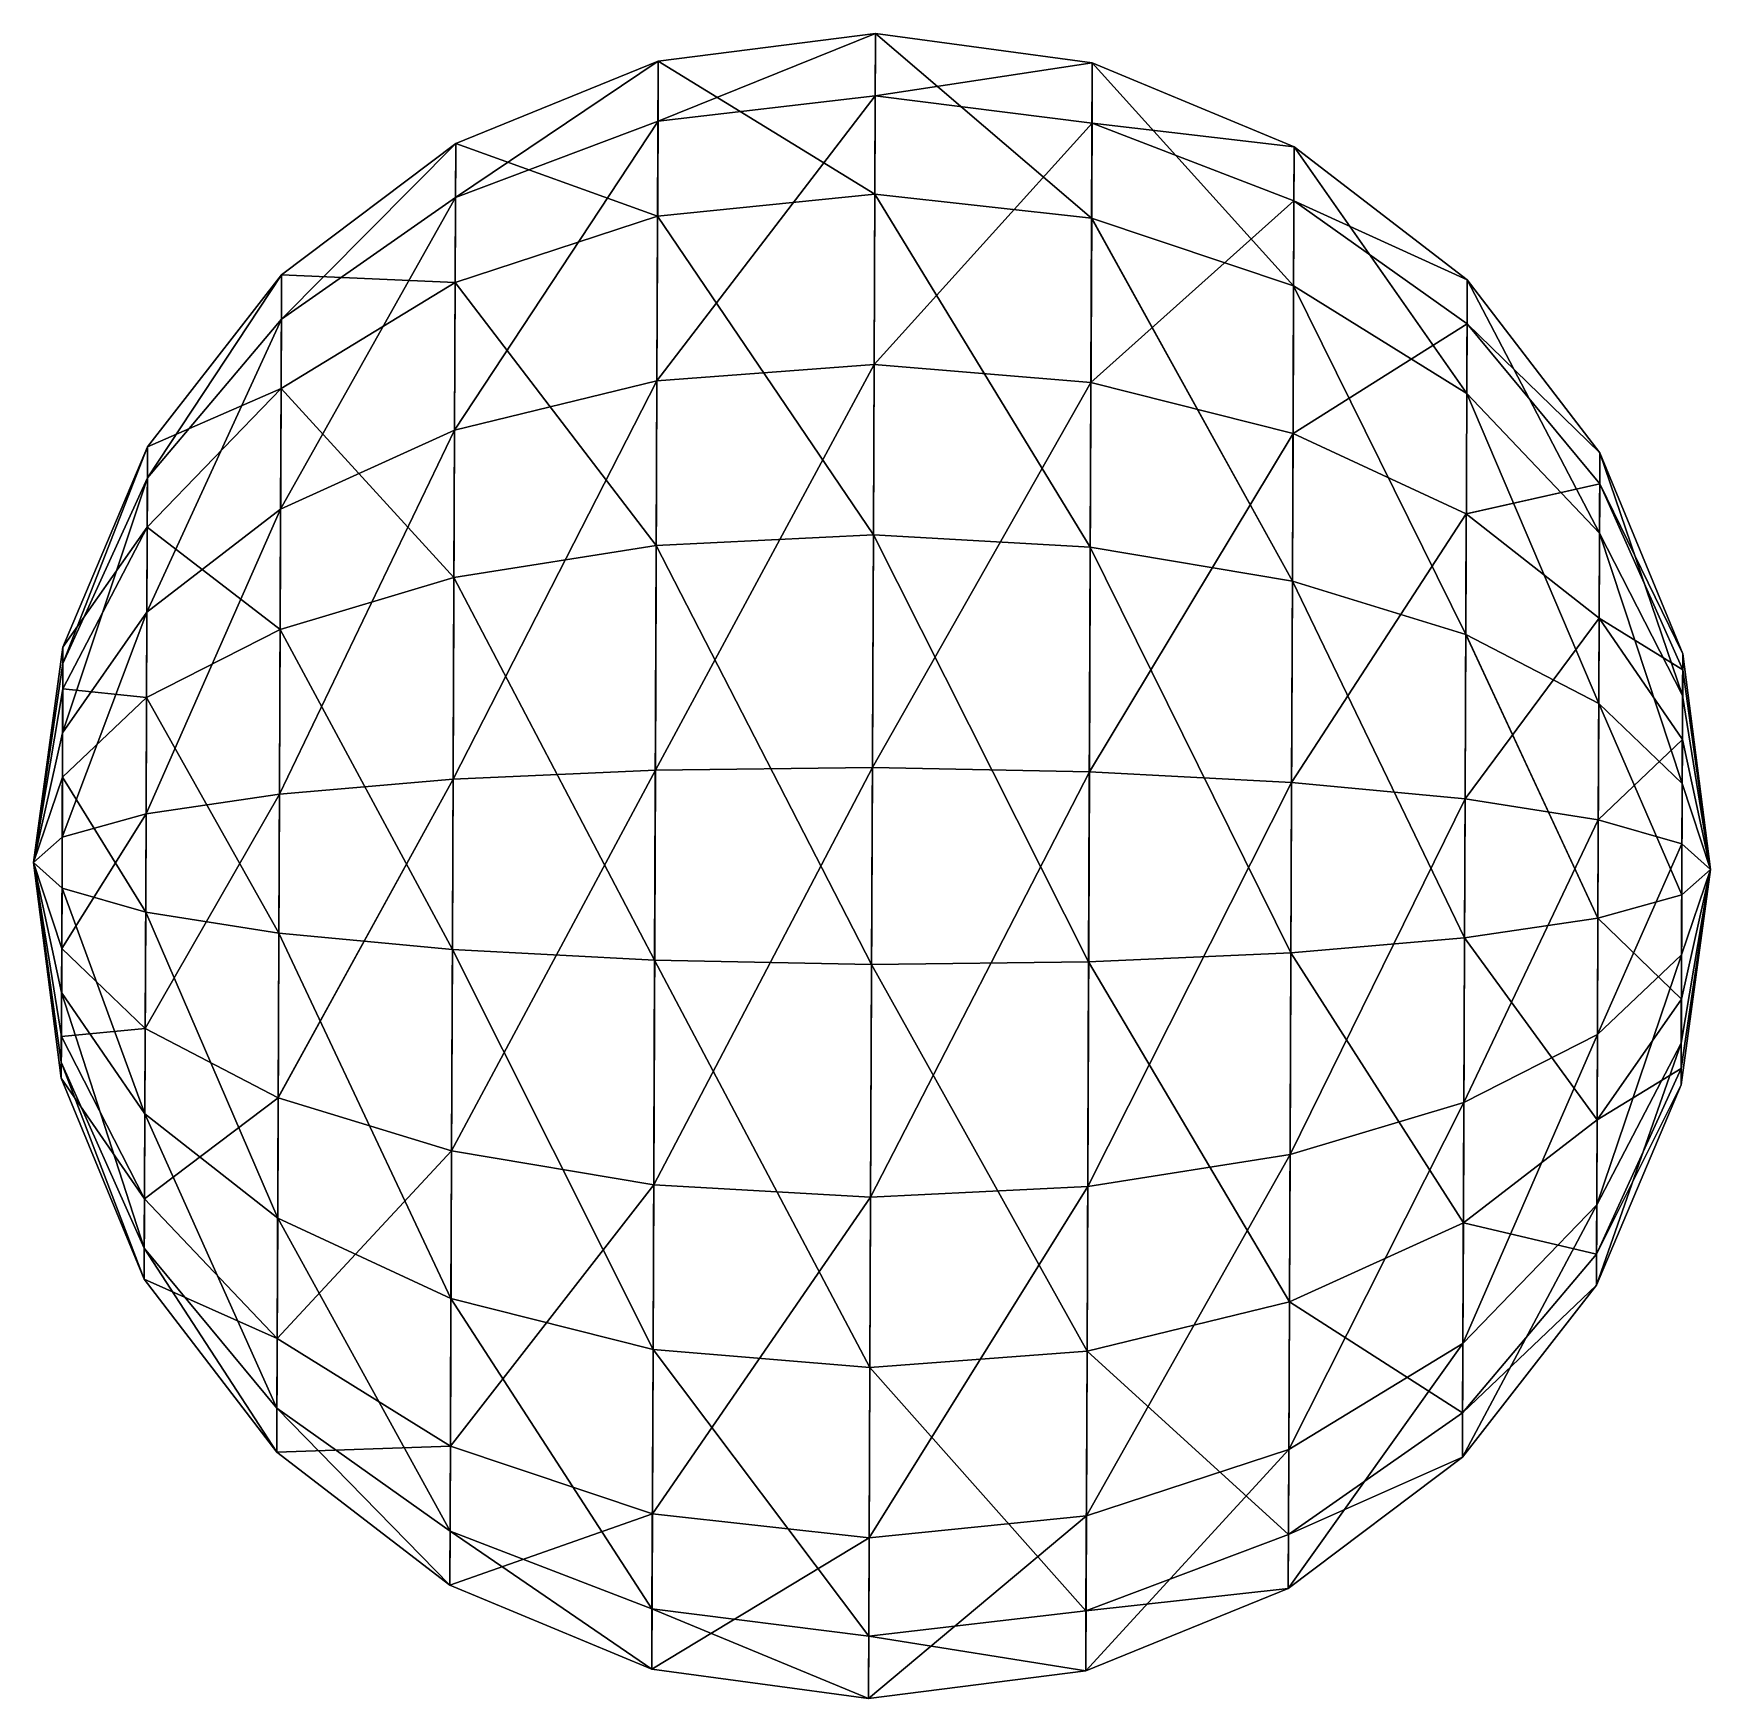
# Model space of a CAD drawing. Header units: metres. Extents: x -322 to 100, y -423 to 142.
# Drawn here: x -322.1 to -262.1, y -421.4 to -361.8 of the extents above; entities that cross this region are included whole.
import ezdxf

# ---------------------------------------------------------------- set-up
doc = ezdxf.new("R2010")
doc.units = ezdxf.units.M

msp = doc.modelspace()

# ---------------------------------------------------------------- linework, layer by layer
for points in [[(-291.9575, -361.82397, -821.23413), (-299.72617, -362.80734, -821.1142), (-299.735, -364.96277, -806.2699), (-299.7349, -364.96268, -806.2698)], [(-291.9575, -361.82397, -821.23413), (-299.735, -364.96277, -806.2699), (-291.96664, -364.0554, -805.86615), (-291.96655, -364.0553, -805.866)], [(-291.98102, -367.5754, -835.65894), (-299.72617, -362.80734, -821.1142), (-291.9575, -361.82397, -821.23413), (-291.9574, -361.82388, -821.234)], [(-284.21988, -368.42633, -835.0475), (-291.98102, -367.5754, -835.65894), (-291.9575, -361.82397, -821.23413), (-291.9574, -361.82388, -821.234)], [(-284.19714, -362.87088, -821.1142), (-291.9575, -361.82397, -821.23413), (-291.96664, -364.0554, -805.86615), (-291.96655, -364.0553, -805.866)], [(-284.21988, -368.42633, -835.0475), (-291.9575, -361.82397, -821.23413), (-284.19714, -362.87088, -821.1142), (-284.19705, -362.8708, -821.1141)], [(-299.72617, -362.80734, -821.1142), (-306.9737, -365.75403, -820.7626), (-306.9816, -367.68652, -807.4535), (-306.9815, -367.68643, -807.45337)], [(-299.72617, -362.80734, -821.1142), (-306.9816, -367.68652, -807.4535), (-299.735, -364.96277, -806.2699), (-299.7349, -364.96268, -806.2698)], [(-299.7489, -368.36282, -835.0475), (-306.9737, -365.75403, -820.7626), (-299.72617, -362.80734, -821.1142), (-299.72607, -362.80725, -821.1141)], [(-291.98102, -367.5754, -835.65894), (-299.7489, -368.36282, -835.0475), (-299.72617, -362.80734, -821.1142), (-299.72607, -362.80725, -821.1141)], [(-284.19714, -362.87088, -821.1142), (-291.96664, -364.0554, -805.86615), (-284.20596, -365.02628, -806.2699), (-284.20587, -365.02618, -806.2698)], [(-276.99432, -370.85767, -833.25476), (-284.21988, -368.42633, -835.0475), (-284.19714, -362.87088, -821.1142), (-284.19705, -362.8708, -821.1141)], [(-276.97397, -365.87677, -820.7626), (-284.19714, -362.87088, -821.1142), (-284.20596, -365.02628, -806.2699), (-284.20587, -365.02618, -806.2698)], [(-276.99432, -370.85767, -833.25476), (-284.19714, -362.87088, -821.1142), (-276.97397, -365.87677, -820.7626), (-276.97388, -365.87668, -820.76245)], [(-291.96664, -364.0554, -805.86615), (-299.735, -364.96277, -806.2699), (-299.77298, -374.2515, -794.492), (-299.7729, -374.2514, -794.4919)], [(-291.96664, -364.0554, -805.86615), (-299.77298, -374.2515, -794.492), (-292.00598, -373.6718, -793.67285), (-292.0059, -373.67172, -793.6727)], [(-284.20596, -365.02628, -806.2699), (-291.96664, -364.0554, -805.86615), (-292.00598, -373.6718, -793.67285), (-292.0059, -373.67172, -793.6727)], [(-299.735, -364.96277, -806.2699), (-306.9816, -367.68652, -807.4535), (-307.0157, -376.0146, -796.89374), (-307.0156, -376.0145, -796.8936)], [(-299.735, -364.96277, -806.2699), (-307.0157, -376.0146, -796.89374), (-299.77298, -374.2515, -794.492), (-299.7729, -374.2514, -794.4919)], [(-284.20596, -365.02628, -806.2699), (-292.00598, -373.6718, -793.67285), (-284.24396, -374.31503, -794.492), (-284.24387, -374.31494, -794.4919)], [(-276.98187, -367.80923, -807.4535), (-284.20596, -365.02628, -806.2699), (-284.24396, -374.31503, -794.492), (-284.24387, -374.31494, -794.4919)], [(-276.97397, -365.87677, -820.7626), (-284.20596, -365.02628, -806.2699), (-276.98187, -367.80923, -807.4535), (-276.98178, -367.80914, -807.45337)], [(-306.9737, -365.75403, -820.7626), (-313.20624, -370.46323, -820.2031), (-313.21268, -372.04108, -809.33636), (-313.2126, -372.041, -809.33624)], [(-306.9737, -365.75403, -820.7626), (-313.21268, -372.04108, -809.33636), (-306.9816, -367.68652, -807.4535), (-306.9815, -367.68643, -807.45337)], [(-306.99408, -370.73492, -833.25476), (-313.20624, -370.46323, -820.2031), (-306.9737, -365.75403, -820.7626), (-306.9736, -365.75394, -820.76245)], [(-299.7489, -368.36282, -835.0475), (-306.99408, -370.73492, -833.25476), (-306.9737, -365.75403, -820.7626), (-306.9736, -365.75394, -820.76245)], [(-270.7968, -374.70364, -830.403), (-276.99432, -370.85767, -833.25476), (-276.97397, -365.87677, -820.7626), (-276.97388, -365.87668, -820.76245)], [(-270.78018, -370.63678, -820.2031), (-276.97397, -365.87677, -820.7626), (-276.98187, -367.80923, -807.4535), (-276.98178, -367.80914, -807.45337)], [(-270.7968, -374.70364, -830.403), (-276.97397, -365.87677, -820.7626), (-270.78018, -370.63678, -820.2031), (-270.7801, -370.6367, -820.203)], [(-306.9816, -367.68652, -807.4535), (-313.21268, -372.04108, -809.33636), (-313.2405, -378.8409, -800.71436), (-313.24042, -378.84082, -800.71423)], [(-306.9816, -367.68652, -807.4535), (-313.2405, -378.8409, -800.71436), (-307.0157, -376.0146, -796.89374), (-307.0156, -376.0145, -796.8936)], [(-292.0309, -379.76865, -845.27545), (-299.7489, -368.36282, -835.0475), (-291.98102, -367.5754, -835.65894), (-291.98093, -367.57532, -835.6588)], [(-284.26807, -380.2041, -844.3363), (-292.0309, -379.76865, -845.27545), (-291.98102, -367.5754, -835.65894), (-291.98093, -367.57532, -835.6588)], [(-291.98102, -367.5754, -835.65894), (-291.98102, -367.5754, -835.65894), (-292.0309, -379.76865, -845.27545), (-292.03082, -379.76855, -845.2753)], [(-284.26807, -380.2041, -844.3363), (-291.98102, -367.5754, -835.65894), (-284.21988, -368.42633, -835.0475), (-284.2198, -368.42624, -835.04736)], [(-299.79706, -380.1406, -844.3363), (-306.99408, -370.73492, -833.25476), (-299.7489, -368.36282, -835.0475), (-299.7488, -368.36273, -835.04736)], [(-292.0309, -379.76865, -845.27545), (-299.79706, -380.1406, -844.3363), (-299.7489, -368.36282, -835.0475), (-299.7488, -368.36273, -835.04736)], [(-299.7489, -368.36282, -835.0475), (-299.7489, -368.36282, -835.0475), (-299.79706, -380.1406, -844.3363), (-299.79697, -380.1405, -844.3362)], [(-276.98187, -367.80923, -807.4535), (-284.24396, -374.31503, -794.492), (-277.01593, -376.1373, -796.89374), (-277.01584, -376.1372, -796.8936)], [(-270.78662, -372.21463, -809.33636), (-276.98187, -367.80923, -807.4535), (-277.01593, -376.1373, -796.89374), (-277.01584, -376.1372, -796.8936)], [(-270.78018, -370.63678, -820.2031), (-276.98187, -367.80923, -807.4535), (-270.78662, -372.21463, -809.33636), (-270.78653, -372.21454, -809.33624)], [(-277.03754, -381.4173, -841.5829), (-284.26807, -380.2041, -844.3363), (-284.21988, -368.42633, -835.0475), (-284.2198, -368.42624, -835.04736)], [(-284.21988, -368.42633, -835.0475), (-284.21988, -368.42633, -835.0475), (-284.26807, -380.2041, -844.3363), (-284.26797, -380.204, -844.3362)], [(-277.03754, -381.4173, -841.5829), (-284.21988, -368.42633, -835.0475), (-276.99432, -370.85767, -833.25476), (-276.99423, -370.85757, -833.25464)], [(-313.20624, -370.46323, -820.2031), (-317.999, -376.61395, -819.4741), (-318.00354, -377.72968, -811.79016), (-318.00345, -377.72958, -811.79004)], [(-313.20624, -370.46323, -820.2031), (-318.00354, -377.72968, -811.79016), (-313.21268, -372.04108, -809.33636), (-313.2126, -372.041, -809.33624)], [(-313.22287, -374.5301, -830.403), (-317.999, -376.61395, -819.4741), (-313.20624, -370.46323, -820.2031), (-313.20615, -370.46313, -820.203)], [(-306.99408, -370.73492, -833.25476), (-313.22287, -374.5301, -830.403), (-313.20624, -370.46323, -820.2031), (-313.20615, -370.46313, -820.203)], [(-307.0373, -381.2946, -841.5829), (-313.22287, -374.5301, -830.403), (-306.99408, -370.73492, -833.25476), (-306.994, -370.73483, -833.25464)], [(-299.79706, -380.1406, -844.3363), (-307.0373, -381.2946, -841.5829), (-306.99408, -370.73492, -833.25476), (-306.994, -370.73483, -833.25464)], [(-306.99408, -370.73492, -833.25476), (-306.99408, -370.73492, -833.25476), (-307.0373, -381.2946, -841.5829), (-307.0372, -381.2945, -841.58276)], [(-266.04965, -379.7022, -826.6865), (-270.7968, -374.70364, -830.403), (-270.78018, -370.63678, -820.2031), (-270.7801, -370.6367, -820.203)], [(-266.0379, -376.8265, -819.4741), (-270.78018, -370.63678, -820.2031), (-270.78662, -372.21463, -809.33636), (-270.78653, -372.21454, -809.33624)], [(-266.04965, -379.7022, -826.6865), (-270.78018, -370.63678, -820.2031), (-266.0379, -376.8265, -819.4741), (-266.0378, -376.82642, -819.474)], [(-270.8321, -383.32556, -837.2029), (-277.03754, -381.4173, -841.5829), (-276.99432, -370.85767, -833.25476), (-276.99423, -370.85757, -833.25464)], [(-276.99432, -370.85767, -833.25476), (-276.99432, -370.85767, -833.25476), (-277.03754, -381.4173, -841.5829), (-277.03745, -381.4172, -841.58276)], [(-270.8321, -383.32556, -837.2029), (-276.99432, -370.85767, -833.25476), (-270.7968, -374.70364, -830.403), (-270.79672, -374.70355, -830.4029)], [(-313.21268, -372.04108, -809.33636), (-318.00354, -377.72968, -811.79016), (-318.02322, -382.53787, -805.6935), (-318.02313, -382.53778, -805.69336)], [(-313.21268, -372.04108, -809.33636), (-318.02322, -382.53787, -805.6935), (-313.2405, -378.8409, -800.71436), (-313.24042, -378.84082, -800.71423)], [(-270.78662, -372.21463, -809.33636), (-277.01593, -376.1373, -796.89374), (-270.81445, -379.01447, -800.71436), (-270.81436, -379.01437, -800.71423)], [(-266.04245, -377.94223, -811.79016), (-270.78662, -372.21463, -809.33636), (-270.81445, -379.01447, -800.71436), (-270.81436, -379.01437, -800.71423)], [(-266.0379, -376.8265, -819.4741), (-270.78662, -372.21463, -809.33636), (-266.04245, -377.94223, -811.79016), (-266.04236, -377.94214, -811.79004)], [(-292.00598, -373.6718, -793.67285), (-299.77298, -374.2515, -794.492), (-299.83, -388.18466, -788.9365), (-299.8299, -388.18457, -788.9364)], [(-292.00598, -373.6718, -793.67285), (-299.83, -388.18466, -788.9365), (-292.06497, -388.0965, -787.9213), (-292.06488, -388.0964, -787.9212)], [(-284.24396, -374.31503, -794.492), (-292.00598, -373.6718, -793.67285), (-292.06497, -388.0965, -787.9213), (-292.06488, -388.0964, -787.9212)], [(-299.77298, -374.2515, -794.492), (-307.0157, -376.0146, -796.89374), (-307.06677, -388.5067, -791.91284), (-307.06668, -388.50662, -791.9127)], [(-299.77298, -374.2515, -794.492), (-307.06677, -388.5067, -791.91284), (-299.83, -388.18466, -788.9365), (-299.8299, -388.18457, -788.9364)], [(-284.24396, -374.31503, -794.492), (-292.06497, -388.0965, -787.9213), (-284.30096, -388.2482, -788.9365), (-284.30087, -388.2481, -788.9364)], [(-277.01593, -376.1373, -796.89374), (-284.24396, -374.31503, -794.492), (-284.30096, -388.2482, -788.9365), (-284.30087, -388.2481, -788.9364)], [(-313.25812, -383.152, -837.2029), (-318.01074, -379.48965, -826.6865), (-313.22287, -374.5301, -830.403), (-313.22278, -374.53, -830.4029)], [(-313.22287, -374.5301, -830.403), (-318.01074, -379.48965, -826.6865), (-317.999, -376.61395, -819.4741), (-317.9989, -376.61386, -819.474)], [(-307.0373, -381.2946, -841.5829), (-313.25812, -383.152, -837.2029), (-313.22287, -374.5301, -830.403), (-313.22278, -374.53, -830.4029)], [(-313.22287, -374.5301, -830.403), (-313.22287, -374.5301, -830.403), (-313.25812, -383.152, -837.2029), (-313.25803, -383.15192, -837.20276)], [(-266.0746, -385.79883, -831.49475), (-270.8321, -383.32556, -837.2029), (-270.7968, -374.70364, -830.403), (-270.79672, -374.70355, -830.4029)], [(-270.7968, -374.70364, -830.403), (-270.7968, -374.70364, -830.403), (-270.8321, -383.32556, -837.2029), (-270.832, -383.32547, -837.20276)], [(-266.0746, -385.79883, -831.49475), (-270.7968, -374.70364, -830.403), (-266.04965, -379.7022, -826.6865), (-266.04956, -379.70212, -826.6864)], [(-307.0157, -376.0146, -796.89374), (-313.2405, -378.8409, -800.71436), (-313.28223, -389.0407, -796.64746), (-313.28214, -389.04062, -796.64734)], [(-307.0157, -376.0146, -796.89374), (-313.28223, -389.0407, -796.64746), (-307.06677, -388.5067, -791.91284), (-307.06668, -388.50662, -791.9127)], [(-277.01593, -376.1373, -796.89374), (-284.30096, -388.2482, -788.9365), (-277.06702, -388.62943, -791.91284), (-277.06693, -388.62933, -791.9127)], [(-270.81445, -379.01447, -800.71436), (-277.01593, -376.1373, -796.89374), (-277.06702, -388.62943, -791.91284), (-277.06693, -388.62933, -791.9127)], [(-317.999, -376.61395, -819.4741), (-321.02536, -383.78708, -818.6252), (-321.02774, -384.36462, -814.64764), (-321.02765, -384.36453, -814.6475)], [(-317.999, -376.61395, -819.4741), (-321.02774, -384.36462, -814.64764), (-318.00354, -377.72968, -811.79016), (-318.00345, -377.72958, -811.79004)], [(-318.01074, -379.48965, -826.6865), (-321.02536, -383.78708, -818.6252), (-317.999, -376.61395, -819.4741), (-317.9989, -376.61386, -819.474)], [(-263.0764, -385.51273, -822.3586), (-266.04965, -379.7022, -826.6865), (-266.0379, -376.8265, -819.4741), (-266.0378, -376.82642, -819.474)], [(-263.0703, -384.02414, -818.6252), (-266.0379, -376.8265, -819.4741), (-266.04245, -377.94223, -811.79016), (-266.04236, -377.94214, -811.79004)], [(-263.0764, -385.51273, -822.3586), (-266.0379, -376.8265, -819.4741), (-263.0703, -384.02414, -818.6252), (-263.07022, -384.02405, -818.62506)], [(-318.00354, -377.72968, -811.79016), (-321.02774, -384.36462, -814.64764), (-321.0379, -386.85352, -811.49176), (-321.0378, -386.85342, -811.49164)], [(-318.00354, -377.72968, -811.79016), (-321.0379, -386.85352, -811.49176), (-318.02322, -382.53787, -805.6935), (-318.02313, -382.53778, -805.69336)], [(-266.04245, -377.94223, -811.79016), (-270.81445, -379.01447, -800.71436), (-266.06213, -382.75043, -805.6935), (-266.06204, -382.75034, -805.69336)], [(-263.07266, -384.60168, -814.64764), (-266.04245, -377.94223, -811.79016), (-266.06213, -382.75043, -805.6935), (-266.06204, -382.75034, -805.69336)], [(-263.0703, -384.02414, -818.6252), (-266.04245, -377.94223, -811.79016), (-263.07266, -384.60168, -814.64764), (-263.07257, -384.6016, -814.6475)], [(-313.2405, -378.8409, -800.71436), (-318.02322, -382.53787, -805.6935), (-318.05273, -389.7502, -802.81775), (-318.05264, -389.75012, -802.8176)], [(-313.2405, -378.8409, -800.71436), (-318.05273, -389.7502, -802.81775), (-313.28223, -389.0407, -796.64746), (-313.28214, -389.04062, -796.64734)], [(-270.81445, -379.01447, -800.71436), (-277.06702, -388.62943, -791.91284), (-270.85617, -389.21423, -796.64746), (-270.85608, -389.21414, -796.64734)], [(-266.06213, -382.75043, -805.6935), (-270.81445, -379.01447, -800.71436), (-270.85617, -389.21423, -796.64746), (-270.85608, -389.21414, -796.64734)], [(-318.03568, -385.58627, -831.49475), (-321.03146, -385.27567, -822.3586), (-318.01074, -379.48965, -826.6865), (-318.01065, -379.48956, -826.6864)], [(-318.01074, -379.48965, -826.6865), (-321.03146, -385.27567, -822.3586), (-321.02536, -383.78708, -818.6252), (-321.02527, -383.787, -818.62506)], [(-313.25812, -383.152, -837.2029), (-318.03568, -385.58627, -831.49475), (-318.01074, -379.48965, -826.6865), (-318.01065, -379.48956, -826.6864)], [(-318.01074, -379.48965, -826.6865), (-318.01074, -379.48965, -826.6865), (-318.03568, -385.58627, -831.49475), (-318.03558, -385.58618, -831.4946)], [(-292.09378, -395.13647, -847.5069), (-299.79706, -380.1406, -844.3363), (-292.0309, -379.76865, -845.27545), (-292.03082, -379.76855, -845.2753)], [(-284.32877, -395.0483, -846.4917), (-292.09378, -395.13647, -847.5069), (-292.0309, -379.76865, -845.27545), (-292.03082, -379.76855, -845.2753)], [(-284.32877, -395.0483, -846.4917), (-292.0309, -379.76865, -845.27545), (-284.26807, -380.2041, -844.3363), (-284.26797, -380.204, -844.3362)], [(-263.0893, -388.66858, -824.84753), (-266.0746, -385.79883, -831.49475), (-266.04965, -379.7022, -826.6865), (-266.04956, -379.70212, -826.6864)], [(-266.04965, -379.7022, -826.6865), (-266.04965, -379.7022, -826.6865), (-266.0746, -385.79883, -831.49475), (-266.0745, -385.79874, -831.4946)], [(-263.0893, -388.66858, -824.84753), (-266.04965, -379.7022, -826.6865), (-263.0764, -385.51273, -822.3586), (-263.0763, -385.51263, -822.35846)], [(-299.8578, -394.98477, -846.4917), (-307.0373, -381.2946, -841.5829), (-299.79706, -380.1406, -844.3363), (-299.79697, -380.1405, -844.3362)], [(-292.09378, -395.13647, -847.5069), (-299.8578, -394.98477, -846.4917), (-299.79706, -380.1406, -844.3363), (-299.79697, -380.1405, -844.3362)], [(-277.09198, -394.72626, -843.5154), (-284.32877, -395.0483, -846.4917), (-284.26807, -380.2041, -844.3363), (-284.26797, -380.204, -844.3362)], [(-277.09198, -394.72626, -843.5154), (-284.26807, -380.2041, -844.3363), (-277.03754, -381.4173, -841.5829), (-277.03745, -381.4172, -841.58276)], [(-307.0917, -394.60355, -843.5154), (-313.25812, -383.152, -837.2029), (-307.0373, -381.2946, -841.5829), (-307.0372, -381.2945, -841.58276)], [(-299.8578, -394.98477, -846.4917), (-307.0917, -394.60355, -843.5154), (-307.0373, -381.2946, -841.5829), (-307.0372, -381.2945, -841.58276)], [(-270.87653, -394.1923, -838.78076), (-277.09198, -394.72626, -843.5154), (-277.03754, -381.4173, -841.5829), (-277.03745, -381.4172, -841.58276)], [(-270.87653, -394.1923, -838.78076), (-277.03754, -381.4173, -841.5829), (-270.8321, -383.32556, -837.2029), (-270.832, -383.32547, -837.20276)], [(-318.02322, -382.53787, -805.6935), (-321.0379, -386.85352, -811.49176), (-321.0532, -390.5869, -810.0032), (-321.0531, -390.58682, -810.00305)], [(-318.02322, -382.53787, -805.6935), (-321.0532, -390.5869, -810.0032), (-318.05273, -389.7502, -802.81775), (-318.05264, -389.75012, -802.8176)], [(-266.06213, -382.75043, -805.6935), (-270.85617, -389.21423, -796.64746), (-266.09164, -389.96277, -802.81775), (-266.09155, -389.96268, -802.8176)], [(-263.08286, -387.0906, -811.49176), (-266.06213, -382.75043, -805.6935), (-266.09164, -389.96277, -802.81775), (-266.09155, -389.96268, -802.8176)], [(-263.07266, -384.60168, -814.64764), (-266.06213, -382.75043, -805.6935), (-263.08286, -387.0906, -811.49176), (-263.08276, -387.0905, -811.49164)], [(-313.30258, -394.01874, -838.78076), (-318.03568, -385.58627, -831.49475), (-313.25812, -383.152, -837.2029), (-313.25803, -383.15192, -837.20276)], [(-307.0917, -394.60355, -843.5154), (-313.30258, -394.01874, -838.78076), (-313.25812, -383.152, -837.2029), (-313.25803, -383.15192, -837.20276)], [(-266.10602, -393.48276, -832.6105), (-270.87653, -394.1923, -838.78076), (-270.8321, -383.32556, -837.2029), (-270.832, -383.32547, -837.20276)], [(-266.10602, -393.48276, -832.6105), (-270.8321, -383.32556, -837.2029), (-266.0746, -385.79883, -831.49475), (-266.0745, -385.79874, -831.4946)], [(-321.03146, -385.27567, -822.3586), (-322.07913, -391.49377, -817.7141), (-321.02536, -383.78708, -818.6252), (-321.02527, -383.787, -818.62506)], [(-321.02536, -383.78708, -818.6252), (-322.07913, -391.49377, -817.7141), (-321.02774, -384.36462, -814.64764), (-321.02765, -384.36453, -814.6475)], [(-321.02774, -384.36462, -814.64764), (-322.07913, -391.49377, -817.7141), (-321.0379, -386.85352, -811.49176), (-321.0378, -386.85342, -811.49164)], [(-262.07962, -391.7392, -817.7141), (-263.0764, -385.51273, -822.3586), (-263.0703, -384.02414, -818.6252), (-263.07022, -384.02405, -818.62506)], [(-262.07962, -391.7392, -817.7141), (-263.0703, -384.02414, -818.6252), (-263.07266, -384.60168, -814.64764), (-263.07257, -384.6016, -814.6475)], [(-262.07962, -391.7392, -817.7141), (-263.07266, -384.60168, -814.64764), (-263.08286, -387.0906, -811.49176), (-263.08276, -387.0905, -811.49164)], [(-321.04437, -388.4315, -824.84753), (-322.07913, -391.49377, -817.7141), (-321.03146, -385.27567, -822.3586), (-321.03137, -385.27557, -822.35846)], [(-318.03568, -385.58627, -831.49475), (-321.04437, -388.4315, -824.84753), (-321.03146, -385.27567, -822.3586), (-321.03137, -385.27557, -822.35846)], [(-318.0671, -393.2702, -832.6105), (-321.04437, -388.4315, -824.84753), (-318.03568, -385.58627, -831.49475), (-318.03558, -385.58618, -831.4946)], [(-313.30258, -394.01874, -838.78076), (-318.0671, -393.2702, -832.6105), (-318.03568, -385.58627, -831.49475), (-318.03558, -385.58618, -831.4946)], [(-262.07962, -391.7392, -817.7141), (-263.0893, -388.66858, -824.84753), (-263.0764, -385.51273, -822.3586), (-263.0763, -385.51263, -822.35846)], [(-263.0764, -385.51273, -822.3586), (-263.0764, -385.51273, -822.3586), (-263.0893, -388.66858, -824.84753), (-263.0892, -388.6685, -824.8474)], [(-263.10556, -392.64606, -825.42505), (-266.10602, -393.48276, -832.6105), (-266.0746, -385.79883, -831.49475), (-266.0745, -385.79874, -831.4946)], [(-263.10556, -392.64606, -825.42505), (-266.0746, -385.79883, -831.49475), (-263.0893, -388.66858, -824.84753), (-263.0892, -388.6685, -824.8474)], [(-321.0379, -386.85352, -811.49176), (-322.07913, -391.49377, -817.7141), (-321.0532, -390.5869, -810.0032), (-321.0531, -390.58682, -810.00305)], [(-263.08286, -387.0906, -811.49176), (-266.09164, -389.96277, -802.81775), (-263.0981, -390.82397, -810.0032), (-263.09802, -390.82388, -810.00305)], [(-262.07962, -391.7392, -817.7141), (-263.08286, -387.0906, -811.49176), (-263.0981, -390.82397, -810.0032), (-263.09802, -390.82388, -810.00305)], [(-299.83, -388.18466, -788.9365), (-307.06677, -388.5067, -791.91284), (-307.12122, -401.81567, -793.84534), (-307.12112, -401.81558, -793.8452)], [(-299.83, -388.18466, -788.9365), (-307.12122, -401.81567, -793.84534), (-299.8907, -403.02887, -791.0919), (-299.8906, -403.02878, -791.0918)], [(-292.06497, -388.0965, -787.9213), (-299.83, -388.18466, -788.9365), (-299.8907, -403.02887, -791.0919), (-299.8906, -403.02878, -791.0918)], [(-292.06497, -388.0965, -787.9213), (-299.8907, -403.02887, -791.0919), (-292.12784, -403.46432, -790.1528), (-292.12775, -403.46423, -790.15265)], [(-284.30096, -388.2482, -788.9365), (-292.06497, -388.0965, -787.9213), (-292.12784, -403.46432, -790.1528), (-292.12775, -403.46423, -790.15265)], [(-321.06064, -392.409, -825.42505), (-322.07913, -391.49377, -817.7141), (-321.04437, -388.4315, -824.84753), (-321.04428, -388.4314, -824.8474)], [(-318.0671, -393.2702, -832.6105), (-321.06064, -392.409, -825.42505), (-321.04437, -388.4315, -824.84753), (-321.04428, -388.4314, -824.8474)], [(-307.06677, -388.5067, -791.91284), (-313.28223, -389.0407, -796.64746), (-313.32666, -399.9074, -798.22534), (-313.32657, -399.90732, -798.2252)], [(-307.06677, -388.5067, -791.91284), (-313.32666, -399.9074, -798.22534), (-307.12122, -401.81567, -793.84534), (-307.12112, -401.81558, -793.8452)], [(-284.30096, -388.2482, -788.9365), (-292.12784, -403.46432, -790.1528), (-284.3617, -403.0924, -791.0919), (-284.3616, -403.09232, -791.0918)], [(-277.06702, -388.62943, -791.91284), (-284.30096, -388.2482, -788.9365), (-284.3617, -403.0924, -791.0919), (-284.3616, -403.09232, -791.0918)], [(-277.06702, -388.62943, -791.91284), (-284.3617, -403.0924, -791.0919), (-277.12146, -401.9384, -793.84534), (-277.12137, -401.9383, -793.8452)], [(-270.85617, -389.21423, -796.64746), (-277.06702, -388.62943, -791.91284), (-277.12146, -401.9384, -793.84534), (-277.12137, -401.9383, -793.8452)], [(-262.07962, -391.7392, -817.7141), (-263.10556, -392.64606, -825.42505), (-263.0893, -388.66858, -824.84753), (-263.0892, -388.6685, -824.8474)], [(-313.28223, -389.0407, -796.64746), (-318.05273, -389.7502, -802.81775), (-318.08417, -397.43414, -803.9335), (-318.08408, -397.43405, -803.93335)], [(-313.28223, -389.0407, -796.64746), (-318.08417, -397.43414, -803.9335), (-313.32666, -399.9074, -798.22534), (-313.32657, -399.90732, -798.2252)], [(-270.85617, -389.21423, -796.64746), (-277.12146, -401.9384, -793.84534), (-270.90063, -400.08096, -798.22534), (-270.90054, -400.08087, -798.2252)], [(-266.09164, -389.96277, -802.81775), (-270.85617, -389.21423, -796.64746), (-270.90063, -400.08096, -798.22534), (-270.90054, -400.08087, -798.2252)], [(-318.05273, -389.7502, -802.81775), (-321.0532, -390.5869, -810.0032), (-321.06946, -394.5644, -810.5807), (-321.06937, -394.5643, -810.58057)], [(-318.05273, -389.7502, -802.81775), (-321.06946, -394.5644, -810.5807), (-318.08417, -397.43414, -803.9335), (-318.08408, -397.43405, -803.93335)], [(-266.09164, -389.96277, -802.81775), (-270.90063, -400.08096, -798.22534), (-266.12308, -397.6467, -803.9335), (-266.123, -397.6466, -803.93335)], [(-263.0981, -390.82397, -810.0032), (-266.09164, -389.96277, -802.81775), (-266.12308, -397.6467, -803.9335), (-266.123, -397.6466, -803.93335)], [(-321.0532, -390.5869, -810.0032), (-322.07913, -391.49377, -817.7141), (-321.06946, -394.5644, -810.5807), (-321.06937, -394.5643, -810.58057)], [(-263.0981, -390.82397, -810.0032), (-266.12308, -397.6467, -803.9335), (-263.11438, -394.80148, -810.5807), (-263.1143, -394.8014, -810.58057)], [(-262.07962, -391.7392, -817.7141), (-263.0981, -390.82397, -810.0032), (-263.11438, -394.80148, -810.5807), (-263.1143, -394.8014, -810.58057)], [(-321.06946, -394.5644, -810.5807), (-322.07913, -391.49377, -817.7141), (-321.08237, -397.72025, -813.06964), (-321.08228, -397.72015, -813.0695)], [(-321.08237, -397.72025, -813.06964), (-322.07913, -391.49377, -817.7141), (-321.08844, -399.20883, -816.80304), (-321.08835, -399.20874, -816.8029)], [(-321.08844, -399.20883, -816.80304), (-322.07913, -391.49377, -817.7141), (-321.0861, -398.6313, -820.7806), (-321.086, -398.6312, -820.78046)], [(-321.0861, -398.6313, -820.7806), (-322.07913, -391.49377, -817.7141), (-321.0759, -396.14236, -823.93646), (-321.0758, -396.14227, -823.93634)], [(-321.0759, -396.14236, -823.93646), (-322.07913, -391.49377, -817.7141), (-321.06064, -392.409, -825.42505), (-321.06055, -392.4089, -825.4249)], [(-262.07962, -391.7392, -817.7141), (-263.1273, -397.9573, -813.06964), (-263.1334, -399.4459, -816.80304), (-263.1333, -399.4458, -816.8029)], [(-262.07962, -391.7392, -817.7141), (-263.1334, -399.4459, -816.80304), (-263.131, -398.86835, -820.7806), (-263.13092, -398.86826, -820.78046)], [(-262.07962, -391.7392, -817.7141), (-263.131, -398.86835, -820.7806), (-263.12085, -396.37946, -823.93646), (-263.12076, -396.37936, -823.93634)], [(-262.07962, -391.7392, -817.7141), (-263.11438, -394.80148, -810.5807), (-263.1273, -397.9573, -813.06964), (-263.1272, -397.9572, -813.0695)], [(-262.07962, -391.7392, -817.7141), (-263.12085, -396.37946, -823.93646), (-263.10556, -392.64606, -825.42505), (-263.10547, -392.64597, -825.4249)], [(-318.09662, -400.48254, -829.73474), (-321.0759, -396.14236, -823.93646), (-321.06064, -392.409, -825.42505), (-321.06055, -392.4089, -825.4249)], [(-318.09662, -400.48254, -829.73474), (-321.06064, -392.409, -825.42505), (-318.0671, -393.2702, -832.6105), (-318.06702, -393.2701, -832.61035)], [(-263.12085, -396.37946, -823.93646), (-266.10602, -393.48276, -832.6105), (-263.10556, -392.64606, -825.42505), (-263.10547, -392.64597, -825.4249)], [(-313.3443, -404.2185, -834.71387), (-318.09662, -400.48254, -829.73474), (-318.0671, -393.2702, -832.6105), (-318.06702, -393.2701, -832.61035)], [(-313.3443, -404.2185, -834.71387), (-318.0671, -393.2702, -832.6105), (-313.30258, -394.01874, -838.78076), (-313.3025, -394.01865, -838.78064)], [(-266.13553, -400.6951, -829.73474), (-270.87653, -394.1923, -838.78076), (-266.10602, -393.48276, -832.6105), (-266.10593, -393.48267, -832.61035)], [(-263.12085, -396.37946, -823.93646), (-266.13553, -400.6951, -829.73474), (-266.10602, -393.48276, -832.6105), (-266.10593, -393.48267, -832.61035)], [(-307.14282, -407.09567, -838.5345), (-313.3443, -404.2185, -834.71387), (-313.30258, -394.01874, -838.78076), (-313.3025, -394.01865, -838.78064)], [(-307.14282, -407.09567, -838.5345), (-313.30258, -394.01874, -838.78076), (-307.0917, -394.60355, -843.5154), (-307.0916, -394.60345, -843.51526)], [(-270.91824, -404.39206, -834.71387), (-277.09198, -394.72626, -843.5154), (-270.87653, -394.1923, -838.78076), (-270.87643, -394.1922, -838.78064)], [(-266.13553, -400.6951, -829.73474), (-270.91824, -404.39206, -834.71387), (-270.87653, -394.1923, -838.78076), (-270.87643, -394.1922, -838.78064)], [(-318.08417, -397.43414, -803.9335), (-321.06946, -394.5644, -810.5807), (-321.08237, -397.72025, -813.06964), (-321.08228, -397.72015, -813.0695)], [(-299.9148, -408.91794, -840.9362), (-307.14282, -407.09567, -838.5345), (-307.0917, -394.60355, -843.5154), (-307.0916, -394.60345, -843.51526)], [(-299.9148, -408.91794, -840.9362), (-307.0917, -394.60355, -843.5154), (-299.8578, -394.98477, -846.4917), (-299.8577, -394.98468, -846.4916)], [(-277.14307, -407.21838, -838.5345), (-284.32877, -395.0483, -846.4917), (-277.09198, -394.72626, -843.5154), (-277.0919, -394.72617, -843.51526)], [(-270.91824, -404.39206, -834.71387), (-277.14307, -407.21838, -838.5345), (-277.09198, -394.72626, -843.5154), (-277.0919, -394.72617, -843.51526)], [(-292.15277, -409.56116, -841.7554), (-299.9148, -408.91794, -840.9362), (-299.8578, -394.98477, -846.4917), (-299.8577, -394.98468, -846.4916)], [(-292.15277, -409.56116, -841.7554), (-299.8578, -394.98477, -846.4917), (-292.09378, -395.13647, -847.5069), (-292.0937, -395.13638, -847.5068)], [(-284.38577, -408.98148, -840.9362), (-292.15277, -409.56116, -841.7554), (-292.09378, -395.13647, -847.5069), (-292.0937, -395.13638, -847.5068)], [(-284.38577, -408.98148, -840.9362), (-292.09378, -395.13647, -847.5069), (-284.32877, -395.0483, -846.4917), (-284.32867, -395.04822, -846.4916)], [(-277.14307, -407.21838, -838.5345), (-284.38577, -408.98148, -840.9362), (-284.32877, -395.0483, -846.4917), (-284.32867, -395.04822, -846.4916)], [(-263.11438, -394.80148, -810.5807), (-266.12308, -397.6467, -803.9335), (-266.148, -403.74332, -808.7417), (-266.14792, -403.74323, -808.7416)], [(-263.11438, -394.80148, -810.5807), (-266.148, -403.74332, -808.7417), (-263.1273, -397.9573, -813.06964), (-263.1272, -397.9572, -813.0695)], [(-318.1163, -405.29074, -823.63806), (-321.0861, -398.6313, -820.7806), (-321.0759, -396.14236, -823.93646), (-321.0758, -396.14227, -823.93634)], [(-318.1163, -405.29074, -823.63806), (-321.0759, -396.14236, -823.93646), (-318.09662, -400.48254, -829.73474), (-318.09653, -400.48245, -829.7346)], [(-263.131, -398.86835, -820.7806), (-266.13553, -400.6951, -829.73474), (-263.12085, -396.37946, -823.93646), (-263.12076, -396.37936, -823.93634)], [(-318.1091, -403.53076, -808.7417), (-321.08237, -397.72025, -813.06964), (-321.08844, -399.20883, -816.80304), (-321.08835, -399.20874, -816.8029)], [(-318.08417, -397.43414, -803.9335), (-321.08237, -397.72025, -813.06964), (-318.1091, -403.53076, -808.7417), (-318.109, -403.53067, -808.7416)], [(-313.32666, -399.9074, -798.22534), (-318.08417, -397.43414, -803.9335), (-318.1091, -403.53076, -808.7417), (-318.109, -403.53067, -808.7416)], [(-266.12308, -397.6467, -803.9335), (-270.90063, -400.08096, -798.22534), (-270.93588, -408.70288, -805.0252), (-270.9358, -408.7028, -805.0251)], [(-266.12308, -397.6467, -803.9335), (-270.93588, -408.70288, -805.0252), (-266.148, -403.74332, -808.7417), (-266.14792, -403.74323, -808.7416)], [(-263.1273, -397.9573, -813.06964), (-266.148, -403.74332, -808.7417), (-266.15976, -406.61902, -815.9541), (-266.15967, -406.61893, -815.954)], [(-263.1273, -397.9573, -813.06964), (-266.15976, -406.61902, -815.9541), (-263.1334, -399.4459, -816.80304), (-263.1333, -399.4458, -816.8029)], [(-318.12085, -406.40646, -815.9541), (-321.08844, -399.20883, -816.80304), (-321.0861, -398.6313, -820.7806), (-321.086, -398.6312, -820.78046)], [(-318.12085, -406.40646, -815.9541), (-321.0861, -398.6313, -820.7806), (-318.1163, -405.29074, -823.63806), (-318.1162, -405.29065, -823.63794)], [(-263.1334, -399.4459, -816.80304), (-266.1552, -405.5033, -823.63806), (-263.131, -398.86835, -820.7806), (-263.13092, -398.86826, -820.78046)], [(-263.131, -398.86835, -820.7806), (-266.1552, -405.5033, -823.63806), (-266.13553, -400.6951, -829.73474), (-266.13544, -400.695, -829.7346)], [(-318.1091, -403.53076, -808.7417), (-321.08844, -399.20883, -816.80304), (-318.12085, -406.40646, -815.9541), (-318.12076, -406.40637, -815.954)], [(-263.1334, -399.4459, -816.80304), (-266.15976, -406.61902, -815.9541), (-266.1552, -405.5033, -823.63806), (-266.15512, -405.5032, -823.63794)], [(-313.32666, -399.9074, -798.22534), (-318.1091, -403.53076, -808.7417), (-313.36194, -408.52933, -805.0252), (-313.36185, -408.52924, -805.0251)], [(-307.12122, -401.81567, -793.84534), (-313.32666, -399.9074, -798.22534), (-313.36194, -408.52933, -805.0252), (-313.36185, -408.52924, -805.0251)], [(-270.90063, -400.08096, -798.22534), (-277.12146, -401.9384, -793.84534), (-277.16467, -412.49805, -802.17346), (-277.16458, -412.49796, -802.17334)], [(-270.90063, -400.08096, -798.22534), (-277.16467, -412.49805, -802.17346), (-270.93588, -408.70288, -805.0252), (-270.9358, -408.7028, -805.0251)], [(-313.37213, -411.01834, -826.09186), (-318.1163, -405.29074, -823.63806), (-318.09662, -400.48254, -829.73474), (-318.09653, -400.48245, -829.7346)], [(-313.37213, -411.01834, -826.09186), (-318.09662, -400.48254, -829.73474), (-313.3443, -404.2185, -834.71387), (-313.3442, -404.2184, -834.71375)], [(-266.1552, -405.5033, -823.63806), (-270.91824, -404.39206, -834.71387), (-266.13553, -400.6951, -829.73474), (-266.13544, -400.695, -829.7346)], [(-307.12122, -401.81567, -793.84534), (-313.36194, -408.52933, -805.0252), (-307.16443, -412.3753, -802.17346), (-307.16434, -412.3752, -802.17334)], [(-299.8907, -403.02887, -791.0919), (-307.12122, -401.81567, -793.84534), (-307.16443, -412.3753, -802.17346), (-307.16434, -412.3752, -802.17334)], [(-277.12146, -401.9384, -793.84534), (-284.3617, -403.0924, -791.0919), (-284.40985, -414.87015, -800.38074), (-284.40976, -414.87006, -800.3806)], [(-277.12146, -401.9384, -793.84534), (-284.40985, -414.87015, -800.38074), (-277.16467, -412.49805, -802.17346), (-277.16458, -412.49796, -802.17334)], [(-299.8907, -403.02887, -791.0919), (-307.16443, -412.3753, -802.17346), (-299.93887, -414.80664, -800.38074), (-299.93878, -414.80655, -800.3806)], [(-292.12784, -403.46432, -790.1528), (-299.8907, -403.02887, -791.0919), (-299.93887, -414.80664, -800.38074), (-299.93878, -414.80655, -800.3806)], [(-284.3617, -403.0924, -791.0919), (-292.12784, -403.46432, -790.1528), (-292.1777, -415.65756, -799.7693), (-292.1776, -415.65747, -799.76917)], [(-284.3617, -403.0924, -791.0919), (-292.1777, -415.65756, -799.7693), (-284.40985, -414.87015, -800.38074), (-284.40976, -414.87006, -800.3806)], [(-313.36194, -408.52933, -805.0252), (-318.1091, -403.53076, -808.7417), (-318.12085, -406.40646, -815.9541), (-318.12076, -406.40637, -815.954)], [(-292.12784, -403.46432, -790.1528), (-299.93887, -414.80664, -800.38074), (-292.1777, -415.65756, -799.7693), (-292.1776, -415.65747, -799.76917)], [(-266.148, -403.74332, -808.7417), (-270.93588, -408.70288, -805.0252), (-270.9525, -412.76974, -815.2251), (-270.95242, -412.76965, -815.225)], [(-266.148, -403.74332, -808.7417), (-270.9525, -412.76974, -815.2251), (-266.15976, -406.61902, -815.9541), (-266.15967, -406.61893, -815.954)], [(-307.17688, -415.42374, -827.97473), (-313.37213, -411.01834, -826.09186), (-313.3443, -404.2185, -834.71387), (-313.3442, -404.2184, -834.71375)], [(-307.17688, -415.42374, -827.97473), (-313.3443, -404.2185, -834.71387), (-307.14282, -407.09567, -838.5345), (-307.14273, -407.09558, -838.53436)], [(-270.94608, -411.1919, -826.09186), (-277.14307, -407.21838, -838.5345), (-270.91824, -404.39206, -834.71387), (-270.91815, -404.39197, -834.71375)], [(-266.1552, -405.5033, -823.63806), (-270.94608, -411.1919, -826.09186), (-270.91824, -404.39206, -834.71387), (-270.91815, -404.39197, -834.71375)], [(-313.37857, -412.5962, -815.2251), (-318.12085, -406.40646, -815.9541), (-318.1163, -405.29074, -823.63806), (-318.1162, -405.29065, -823.63794)], [(-313.37857, -412.5962, -815.2251), (-318.1163, -405.29074, -823.63806), (-313.37213, -411.01834, -826.09186), (-313.37204, -411.01825, -826.09174)], [(-266.15976, -406.61902, -815.9541), (-270.94608, -411.1919, -826.09186), (-266.1552, -405.5033, -823.63806), (-266.15512, -405.5032, -823.63794)], [(-313.36194, -408.52933, -805.0252), (-318.12085, -406.40646, -815.9541), (-313.37857, -412.5962, -815.2251), (-313.37848, -412.5961, -815.225)], [(-266.15976, -406.61902, -815.9541), (-270.9525, -412.76974, -815.2251), (-270.94608, -411.1919, -826.09186), (-270.94598, -411.1918, -826.09174)], [(-299.9528, -418.2067, -829.1584), (-307.17688, -415.42374, -827.97473), (-307.14282, -407.09567, -838.5345), (-307.14273, -407.09558, -838.53436)], [(-299.9528, -418.2067, -829.1584), (-307.14282, -407.09567, -838.5345), (-299.9148, -408.91794, -840.9362), (-299.9147, -408.91785, -840.9361)], [(-277.17712, -415.54645, -827.97473), (-284.38577, -408.98148, -840.9362), (-277.14307, -407.21838, -838.5345), (-277.14297, -407.2183, -838.53436)], [(-270.94608, -411.1919, -826.09186), (-277.17712, -415.54645, -827.97473), (-277.14307, -407.21838, -838.5345), (-277.14297, -407.2183, -838.53436)], [(-307.16443, -412.3753, -802.17346), (-313.36194, -408.52933, -805.0252), (-313.37857, -412.5962, -815.2251), (-313.37848, -412.5961, -815.225)], [(-292.1921, -419.17758, -829.5621), (-299.9528, -418.2067, -829.1584), (-299.9148, -408.91794, -840.9362), (-299.9147, -408.91785, -840.9361)], [(-292.1921, -419.17758, -829.5621), (-299.9148, -408.91794, -840.9362), (-292.15277, -409.56116, -841.7554), (-292.15268, -409.56107, -841.75525)], [(-284.42377, -418.2702, -829.1584), (-292.15277, -409.56116, -841.7554), (-284.38577, -408.98148, -840.9362), (-284.38568, -408.98138, -840.9361)], [(-277.17712, -415.54645, -827.97473), (-284.42377, -418.2702, -829.1584), (-284.38577, -408.98148, -840.9362), (-284.38568, -408.98138, -840.9361)], [(-270.93588, -408.70288, -805.0252), (-277.16467, -412.49805, -802.17346), (-277.18503, -417.47894, -814.66565), (-277.18494, -417.47885, -814.6655)], [(-270.93588, -408.70288, -805.0252), (-277.18503, -417.47894, -814.66565), (-270.9525, -412.76974, -815.2251), (-270.95242, -412.76965, -815.225)], [(-284.42377, -418.2702, -829.1584), (-292.1921, -419.17758, -829.5621), (-292.15277, -409.56116, -841.7554), (-292.15268, -409.56107, -841.75525)], [(-307.18478, -417.3562, -814.66565), (-313.37857, -412.5962, -815.2251), (-313.37213, -411.01834, -826.09186), (-313.37204, -411.01825, -826.09174)], [(-307.18478, -417.3562, -814.66565), (-313.37213, -411.01834, -826.09186), (-307.17688, -415.42374, -827.97473), (-307.1768, -415.42365, -827.9746)], [(-270.9525, -412.76974, -815.2251), (-277.17712, -415.54645, -827.97473), (-270.94608, -411.1919, -826.09186), (-270.94598, -411.1918, -826.09174)], [(-307.16443, -412.3753, -802.17346), (-313.37857, -412.5962, -815.2251), (-307.18478, -417.3562, -814.66565), (-307.1847, -417.3561, -814.6655)], [(-299.93887, -414.80664, -800.38074), (-307.16443, -412.3753, -802.17346), (-307.18478, -417.3562, -814.66565), (-307.1847, -417.3561, -814.6655)], [(-277.16467, -412.49805, -802.17346), (-284.40985, -414.87015, -800.38074), (-284.4326, -420.4256, -814.314), (-284.4325, -420.4255, -814.3139)], [(-277.16467, -412.49805, -802.17346), (-284.4326, -420.4256, -814.314), (-277.18503, -417.47894, -814.66565), (-277.18494, -417.47885, -814.6655)], [(-270.9525, -412.76974, -815.2251), (-277.18503, -417.47894, -814.66565), (-277.17712, -415.54645, -827.97473), (-277.17703, -415.54636, -827.9746)], [(-299.93887, -414.80664, -800.38074), (-307.18478, -417.3562, -814.66565), (-299.9616, -420.3621, -814.314), (-299.96152, -420.362, -814.3139)], [(-292.1777, -415.65756, -799.7693), (-299.93887, -414.80664, -800.38074), (-299.9616, -420.3621, -814.314), (-299.96152, -420.362, -814.3139)], [(-284.40985, -414.87015, -800.38074), (-292.1777, -415.65756, -799.7693), (-292.20123, -421.409, -814.1941), (-292.20114, -421.4089, -814.194)], [(-284.40985, -414.87015, -800.38074), (-292.20123, -421.409, -814.1941), (-284.4326, -420.4256, -814.314), (-284.4325, -420.4255, -814.3139)], [(-299.9616, -420.3621, -814.314), (-307.18478, -417.3562, -814.66565), (-307.17688, -415.42374, -827.97473), (-307.1768, -415.42365, -827.9746)], [(-299.9616, -420.3621, -814.314), (-307.17688, -415.42374, -827.97473), (-299.9528, -418.2067, -829.1584), (-299.9527, -418.2066, -829.15826)], [(-292.1777, -415.65756, -799.7693), (-299.9616, -420.3621, -814.314), (-292.20123, -421.409, -814.1941), (-292.20114, -421.4089, -814.194)], [(-277.18503, -417.47894, -814.66565), (-284.42377, -418.2702, -829.1584), (-277.17712, -415.54645, -827.97473), (-277.17703, -415.54636, -827.9746)], [(-277.18503, -417.47894, -814.66565), (-284.4326, -420.4256, -814.314), (-284.42377, -418.2702, -829.1584), (-284.42368, -418.2701, -829.15826)], [(-292.20123, -421.409, -814.1941), (-299.9616, -420.3621, -814.314), (-299.9528, -418.2067, -829.1584), (-299.9527, -418.2066, -829.15826)], [(-292.20123, -421.409, -814.1941), (-299.9528, -418.2067, -829.1584), (-292.1921, -419.17758, -829.5621), (-292.19202, -419.1775, -829.56195)], [(-284.4326, -420.4256, -814.314), (-292.1921, -419.17758, -829.5621), (-284.42377, -418.2702, -829.1584), (-284.42368, -418.2701, -829.15826)], [(-284.4326, -420.4256, -814.314), (-292.20123, -421.409, -814.1941), (-292.1921, -419.17758, -829.5621), (-292.19202, -419.1775, -829.56195)]]:
    msp.add_3dface(points)

doc.saveas('drawing.dxf')
